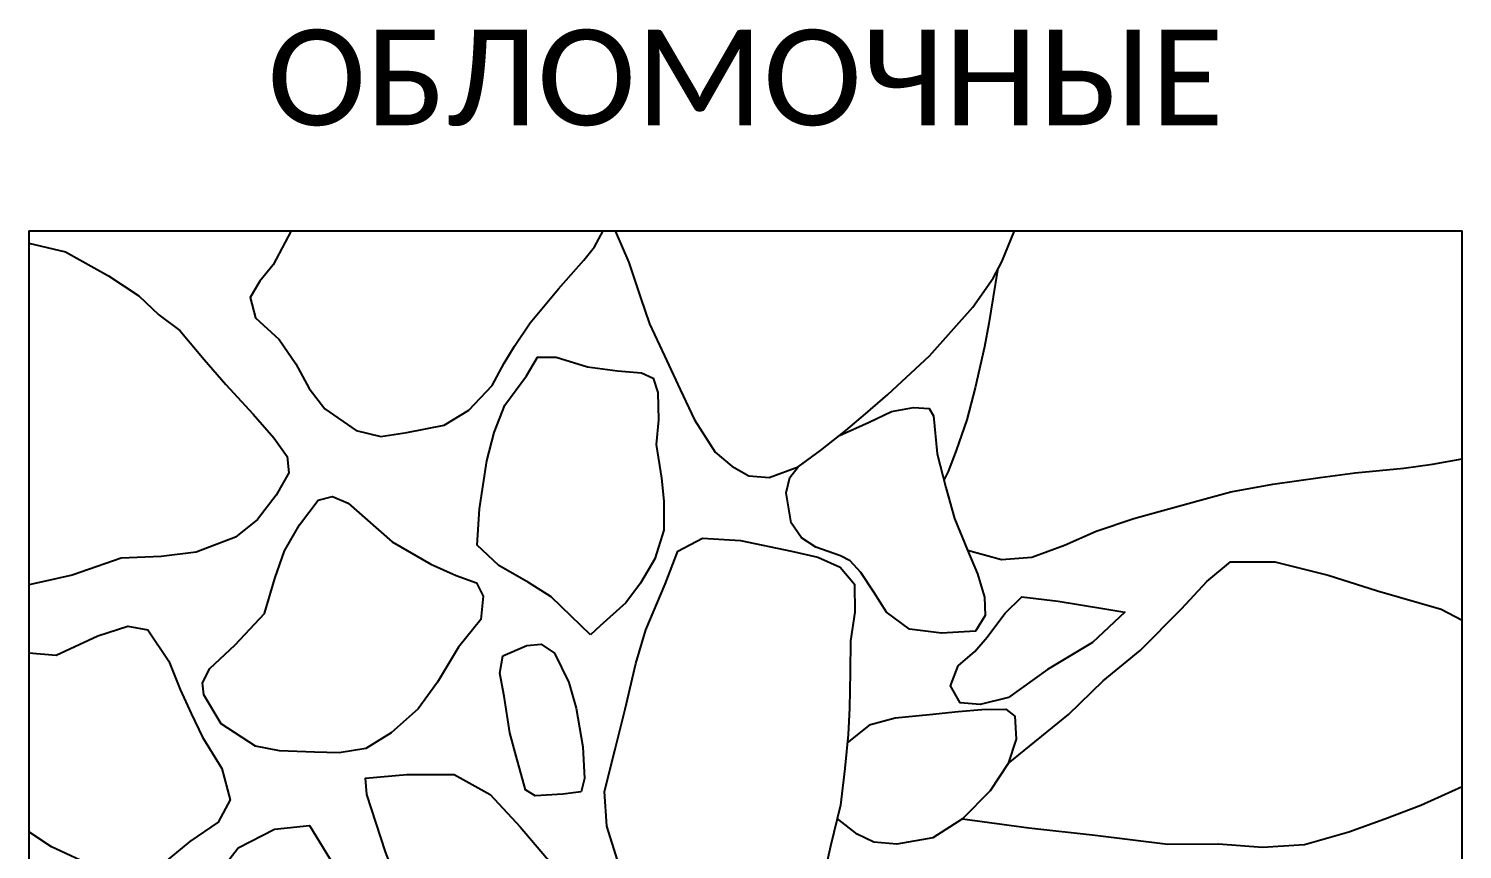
# Model space of a CAD drawing. Header units: millimetres. Extents: x 39 to 1913, y -1214 to 273.
# Drawn here: x 1462.4 to 1537.4, y 230.4 to 273.4 of the extents above; entities that cross this region are included whole.
import ezdxf

# ---------------------------------------------------------------- set-up
doc = ezdxf.new("R2010")
doc.units = ezdxf.units.MM
doc.styles.get("Standard").update_dxf_attribs({"font": 'arial.ttf'})

msp = doc.modelspace()

# ---------------------------------------------------------------- linework, layer by layer
at = {"color": 252}
for points in [[(1462.43, 262.8), (1537.43, 262.8)], [(1462.43, 262.8), (1462.43, 37.8), (1537.43, 37.8), (1537.43, 262.8)], [(1476.166, 262.8), (1475.229, 261.022), (1474.526, 260.163), (1474.018, 259.305), (1474.292, 258.25), (1475.541, 257.118), (1476.401, 255.83), (1477.104, 254.542), (1477.924, 253.488), (1479.564, 252.355), (1480.853, 252.043), (1482.22, 252.238), (1484.173, 252.629), (1485.462, 253.409), (1486.672, 254.698), (1487.297, 255.869), (1487.844, 256.767), (1488.664, 257.977), (1490.148, 259.773), (1491.476, 261.257), (1492.023, 261.959), (1492.491, 262.8)], [(1493.116, 262.8), (1493.819, 261.139), (1494.444, 259.305), (1494.913, 257.938), (1495.694, 256.259), (1496.514, 254.503), (1497.256, 252.902), (1498.35, 251.223), (1499.209, 250.481), (1500.107, 249.974), (1501.162, 249.896), (1502.685, 250.442), (1503.857, 251.301), (1505.185, 252.355), (1506.2, 253.214), (1507.372, 254.229), (1509.559, 256.259), (1511.824, 258.797), (1512.878, 260.32), (1513.347, 261.179), (1514.011, 262.8)], [(1462.43, 262.159), (1464.358, 261.694), (1466.608, 260.453), (1468.199, 259.405), (1469.247, 258.397), (1470.333, 257.582), (1471.614, 256.07), (1472.739, 254.751), (1474.174, 253.2), (1475.261, 251.958), (1475.959, 250.989), (1476.037, 250.135), (1475.377, 248.972), (1474.407, 247.692), (1473.243, 246.761), (1471.187, 245.985), (1469.363, 245.753), (1467.268, 245.675), (1464.707, 244.783), (1463.155, 244.434), (1462.43, 244.279)], [(1513.113, 260.749), (1512.652, 257.956), (1512.428, 256.732), (1511.953, 254.583), (1511.503, 252.909), (1510.953, 251.31), (1510.528, 250.211), (1510.309, 249.744)], [(1491.828, 241.658), (1490.812, 242.634), (1489.758, 243.649), (1488.586, 244.391), (1487.024, 245.289), (1485.891, 246.343), (1486.008, 248.256), (1486.399, 250.755), (1486.789, 252.238), (1487.336, 253.683), (1488.469, 255.205), (1489.055, 256.181), (1490.031, 256.181), (1491.671, 255.674), (1493.234, 255.479), (1494.483, 255.361), (1495.108, 255.088), (1495.343, 254.346), (1495.382, 252.902), (1495.264, 251.614), (1495.538, 249.857), (1495.655, 248.646), (1495.655, 247.124), (1495.186, 245.64), (1494.444, 244.352), (1493.663, 243.337), (1492.335, 242.127), (1491.828, 241.658)], [(1504.854, 252.093), (1506.395, 252.788), (1507.565, 253.35), (1508.719, 253.552), (1509.546, 253.506), (1509.764, 253.116), (1509.952, 251.135), (1510.404, 249.373), (1510.872, 247.736), (1511.543, 246.082), (1512.073, 244.85), (1512.432, 243.618), (1512.463, 242.667), (1511.964, 241.841), (1510.186, 241.732), (1508.501, 241.95), (1507.3, 242.839), (1506.644, 243.884), (1505.958, 244.913), (1505.412, 245.521), (1504.897, 245.786), (1503.602, 246.238), (1502.853, 246.737), (1502.323, 247.517), (1502.058, 249.092), (1502.245, 249.888), (1502.685, 250.442)], [(1511.543, 246.082), (1513.327, 245.589), (1514.902, 245.714), (1516.626, 246.339), (1518.276, 247.088), (1520.25, 247.738), (1523.599, 248.662), (1525.324, 249.137), (1527.523, 249.536), (1529.997, 249.886), (1531.822, 250.136), (1534.371, 250.386), (1535.87, 250.586), (1537.43, 250.861)], [(1477.379, 235.511), (1475.544, 235.59), (1474.294, 235.824), (1472.498, 236.995), (1471.599, 238.518), (1471.521, 239.142), (1471.912, 239.884), (1473.24, 241.133), (1474.763, 242.773), (1475.309, 244.608), (1475.817, 246.052), (1476.598, 247.419), (1477.575, 248.707), (1478.317, 248.902), (1479.137, 248.551), (1480.152, 247.653), (1481.441, 246.521), (1483.472, 245.35), (1484.8, 244.764), (1485.854, 244.374), (1486.206, 243.671), (1486.089, 242.461), (1484.917, 241.016), (1483.824, 239.181), (1482.808, 237.776), (1481.402, 236.527), (1480.074, 235.707), (1478.668, 235.472), (1477.379, 235.511)], [(1493.229, 229.85), (1492.682, 231.642), (1492.557, 233.458), (1493.105, 235.673), (1493.628, 237.764), (1494.2, 240.153), (1494.723, 241.919), (1495.719, 244.308), (1496.391, 246.025), (1497.685, 246.722), (1499.677, 246.598), (1502.341, 246.025), (1503.71, 245.727), (1504.88, 245.204), (1505.627, 244.308), (1505.652, 242.84), (1505.428, 241.347), (1505.403, 239.705), (1505.378, 237.813), (1505.303, 236.445), (1505.129, 234.653), (1504.905, 232.737), (1504.382, 230.597), (1503.934, 228.631)], [(1513.668, 234.927), (1516.821, 237.485), (1518.633, 239.246), (1520.57, 240.83), (1522.733, 243.018), (1524.066, 244.451), (1525.299, 245.482), (1527.613, 245.482), (1530.406, 244.778), (1532.997, 243.948), (1536.318, 242.993), (1537.43, 242.414)], [(1512.568, 241.528), (1513.492, 242.765), (1514.384, 243.642), (1516.279, 243.407), (1518.723, 243.015), (1519.772, 242.843), (1518.081, 241.246), (1515.731, 239.837), (1513.695, 238.366), (1512.207, 238.006), (1511.158, 238.099), (1510.657, 238.976), (1511.064, 240.025), (1511.925, 240.777), (1512.568, 241.528)], [(1462.43, 240.704), (1463.866, 240.587), (1466.053, 241.602), (1467.616, 242.109), (1468.67, 241.914), (1469.764, 240.274), (1470.349, 238.791), (1470.935, 237.542), (1471.521, 236.292), (1472.537, 234.653), (1472.966, 233.013), (1472.341, 231.842), (1470.857, 230.827), (1469.764, 229.929), (1468.787, 229.109), (1467.655, 228.875), (1466.444, 229.148), (1465.116, 229.851), (1463.632, 230.553), (1462.43, 231.334)], [(1491.337, 233.434), (1490.366, 233.309), (1488.923, 233.234), (1488.425, 233.533), (1487.927, 235.3), (1487.603, 236.519), (1487.304, 238.435), (1487.08, 239.655), (1487.23, 240.551), (1488.499, 241.098), (1489.246, 241.173), (1489.943, 240.7), (1490.69, 239.157), (1491.064, 237.813), (1491.412, 235.798), (1491.512, 234.13), (1491.337, 233.434)], [(1505.259, 235.994), (1506.473, 236.967), (1507.768, 237.316), (1509.56, 237.49), (1511.054, 237.639), (1512.299, 237.739), (1513.543, 237.764), (1514.016, 237.39), (1514.091, 236.196), (1513.668, 234.927), (1512.722, 233.483), (1511.278, 232.015), (1509.734, 231.02), (1507.842, 230.696), (1506.648, 230.796), (1505.776, 231.219), (1504.734, 232.039)], [(1483.314, 226.128), (1482.009, 227.954), (1481.095, 230.302), (1480.117, 233.302), (1480.052, 234.15), (1482.205, 234.345), (1484.684, 234.345), (1486.576, 233.302), (1488.141, 231.606), (1489.511, 229.976), (1491.012, 228.28), (1492.643, 226.52)], [(1511.278, 232.015), (1514.759, 231.551), (1518.23, 231.174), (1522.029, 230.696), (1524.67, 230.721), (1526.985, 230.545), (1529.173, 230.671), (1531.488, 231.35), (1533.374, 232.029), (1535.261, 232.733), (1537.43, 233.713)], [(1470.396, 226.389), (1472.027, 228.737), (1473.397, 230.498), (1475.289, 231.476), (1477.116, 231.672), (1478.355, 229.65), (1479.53, 228.28), (1480.704, 226.52), (1480.704, 226.52)]]:
    msp.add_lwpolyline(points, dxfattribs=at)

# ---------------------------------------------------------------- texts
at = {"color": 252, "insert": (1499.93, 270.8), "char_height": 5, "attachment_point": 5}
msp.add_mtext_dynamic_manual_height_columns('{\\fCalibri Light|b0|i0|c204|p34;ОБЛОМОЧНЫЕ}', width=95.95953, gutter_width=12.5, heights=[0], dxfattribs=at)

doc.saveas('drawing.dxf')
